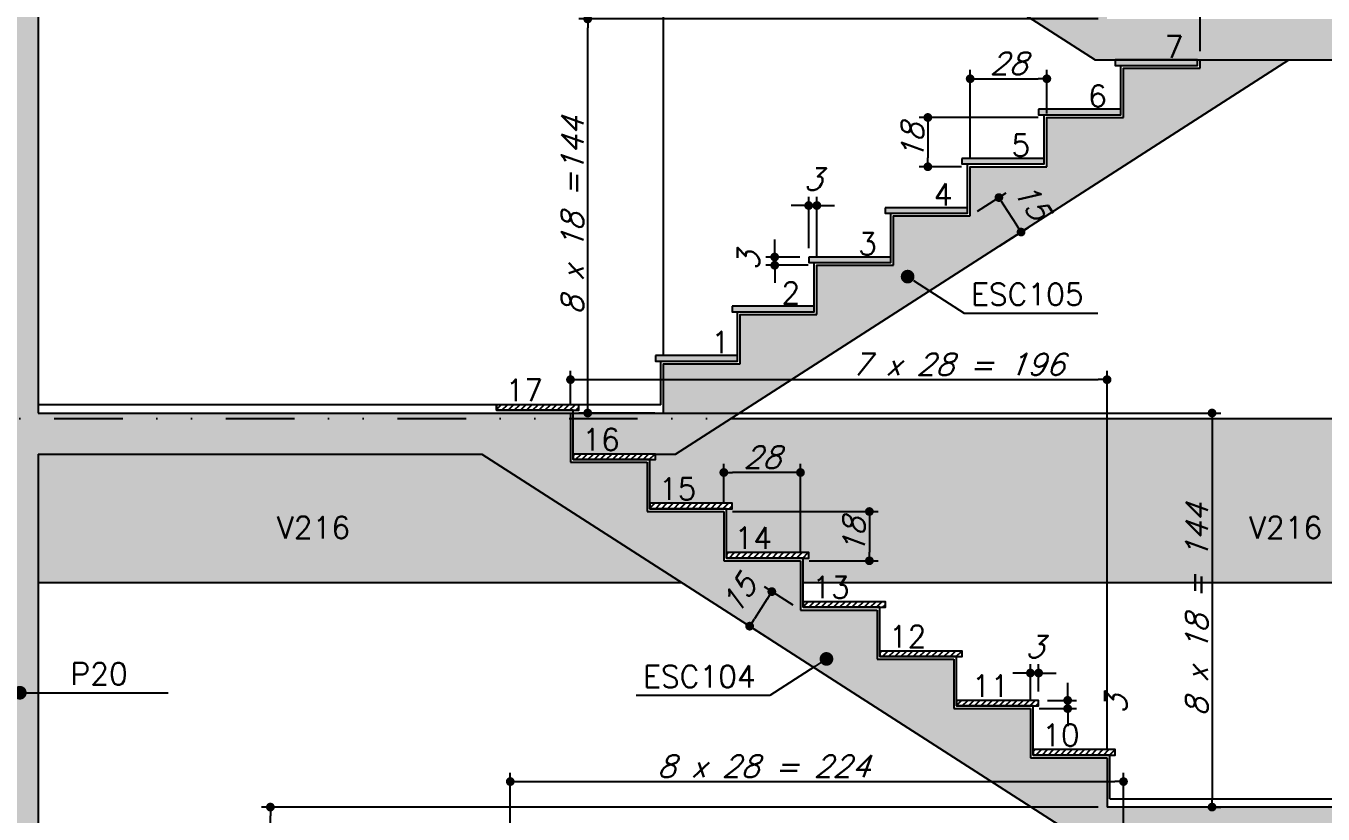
# Model space of a CAD drawing. Header units: millimetres. Extents: x -832 to 3668, y -1574 to 5296.
# Drawn here: x -414.5 to 59.3, y -15.5 to 272.5 of the extents above; entities that cross this region are included whole.
import ezdxf
from ezdxf import colors
from ezdxf.entities.mleader import LeaderData, LeaderLine
from ezdxf.math import Vec2, Vec3

# ---------------------------------------------------------------- set-up
doc = ezdxf.new("R2010")
doc.units = ezdxf.units.MM
doc.header["$LTSCALE"] = 50
doc.linetypes.add('DIVIDE2', pattern=[0.625, 0.25, -0.125, 0, -0.125, 0, -0.125])
for name, color, linetype in [('F-AUX-RED', 1, 'Continuous'), ('F-BOCEL CORTE', 2, 'Continuous'), ('F-BOCEL VISTA', 253, 'Continuous'), ('F-CORTE', 4, 'Continuous'), ('F-COTAS', 106, 'Continuous'), ('F-EIXOS-DET', 1, 'Continuous'), ('F-ESC CORTE', 4, 'Continuous'), ('F-ESC NOME', 2, 'Continuous'), ('F-ESC NUM', 2, 'Continuous'), ('F-ESC SOLIDO CORTE', 71, 'Continuous'), ('F-ESC VISTA', 2, 'Continuous'), ('F-REV_VISTA', 254, 'Continuous'), ('F-REVESTIMENTO', 1, 'Continuous'), ('F-SOLIDO', 71, 'Continuous'), ('F-TEXTO-YELLOW', 2, 'Continuous'), ('F-VISTA', 2, 'Continuous'), ('F-VISTA SÓLIDO', 254, 'Continuous'), ('F-VISTA SÓLIDO ESCADA', 253, 'Continuous')]:
    doc.layers.add(name, color=color, linetype=linetype)
doc.styles.add('5385-ARQ-PB-BAS-PLA-TER-TORRE-A-106-TXT$0$R60-75', font='romans.shx', dxfattribs={"height": 0.1125})
doc.styles.add('CP-TEXT-INCL', font='romans.shx', dxfattribs={"oblique": 20})
doc.styles.add('MCP', font='romans.shx')
doc.styles.add('ROMANS', font='romans.shx')
doc.styles.get("Standard").update_dxf_attribs({"font": 'arial.ttf'})
doc.dimstyles.new('CP-COTAS-50', dxfattribs={"dimscale": 0.64, "dimtxt": 12.5, "dimasz": 5, "dimexe": 5, "dimexo": 5, "dimgap": 2.5, "dimtad": 1, "dimdec": 1, "dimdsep": 46, "dimtxsty": 'CP-TEXT-INCL', "dimblk1": 'DOT', "dimblk2": 'DOT', "dimsah": 1, "dimcen": 9, "dimclrd": 256, "dimclre": 256, "dimclrt": 256, "dimadec": 0, "dimazin": 0, "dimtfac": 1, "dimtdec": 1, "dimtmove": 2, "dimatfit": 3, "dimldrblk": 'DOT', "dimfxl": 5, "dimtolj": 1, "dimarcsym": 0})
pattern_1 = [(0, (0, 0), (0, 6.985), [5.08, -1.905]), (90, (0, 0), (-6.985, 4e-16), [5.08, -1.905])]

# ---------------------------------------------------------------- blocks, each defined once
blk = doc.blocks.new('_DOT')
at = {"color": 0, "linetype": 'ByBlock'}
blk.add_line((-0.5, 0), (-1, 0), dxfattribs=at)
at = {"color": 0, "linetype": 'ByBlock', "const_width": 0.5}
blk.add_lwpolyline([(-0.25, 0, 1), (0.25, 0, 1)], format="xyb", close=True, dxfattribs=at)
blk = doc.blocks.new('BOCEL_EST')
at = {"layer": 'F-BOCEL CORTE'}
h = blk.add_hatch(dxfattribs=at)
h.set_pattern_fill('ANSI31', color=2, scale=0.5)
h.paths.add_polyline_path([(13.59, -262.25), (13.59, -260.25), (-16.41, -260.25), (-16.41, -262.25)])
at = {"layer": 'F-BOCEL CORTE', "color": 2}
blk.add_lwpolyline([(-16.41, -260.25), (-16.41, -262.25), (13.59, -262.25), (13.59, -260.25), (-16.41, -260.25)], dxfattribs=at)
blk = doc.blocks.new('*D427')
at = {"layer": 'DEFPOINTS', "color": 0, "transparency": 16777216}
for p in [(-44.57, 36.05), (-44.57, 26.06), (-47.57, 23.06)]:
    blk.add_point(p, dxfattribs=at)
at = {"layer": 'F-COTAS', "lineweight": -2, "transparency": 16777216}
for p, q in [((-47.57, 26.26), (-47.57, 39.25)), ((-44.57, 29.26), (-44.57, 39.25)), ((-50.77, 36.05), (-53.97, 36.05)), ((-47.57, 36.05), (-44.57, 36.05)), ((-41.37, 36.05), (-38.17, 36.05))]:
    blk.add_line(p, q, dxfattribs=at)
at = {"layer": 'F-COTAS', "lineweight": -2, "transparency": 16777216, "xscale": 3.2, "yscale": 3.2, "zscale": 3.2}
blk.add_blockref('_DOT', (-47.57, 36.05), dxfattribs=at)
at = {"layer": 'F-COTAS', "lineweight": -2, "transparency": 16777216, "xscale": 3.2, "yscale": 3.2, "zscale": 3.2, "rotation": 180}
blk.add_blockref('_DOT', (-44.57, 36.05), dxfattribs=at)
at = {"layer": 'F-COTAS', "transparency": 16777216, "insert": (-46.07, 45.65), "char_height": 8, "attachment_point": 5, "style": 'CP-TEXT-INCL'}
blk.add_mtext('\\A1;3', dxfattribs=at)
blk = doc.blocks.new('*D428')
at = {"layer": 'DEFPOINTS', "color": 0, "transparency": 16777216}
for p in [(-44.57, 26.06), (-33.96, 26.06), (-47.57, 23.06)]:
    blk.add_point(p, dxfattribs=at)
at = {"layer": 'F-COTAS', "lineweight": -2, "transparency": 16777216}
for p, q in [((-33.96, 29.26), (-33.96, 32.46)), ((-41.37, 26.06), (-30.76, 26.06)), ((-33.96, 23.06), (-33.96, 26.06)), ((-44.37, 23.06), (-30.76, 23.06)), ((-33.96, 19.86), (-33.96, 16.66))]:
    blk.add_line(p, q, dxfattribs=at)
at = {"layer": 'F-COTAS', "lineweight": -2, "transparency": 16777216, "xscale": 3.2, "yscale": 3.2, "zscale": 3.2}
for p, rotation in [((-33.96, 26.06), 270), ((-33.96, 23.06), 90)]:
    blk.add_blockref('_DOT', p, dxfattribs=dict(at, rotation=rotation))
at = {"layer": 'F-COTAS', "transparency": 16777216, "insert": (-16.36, 24.56), "char_height": 8, "attachment_point": 5, "rotation": 90, "style": 'CP-TEXT-INCL'}
blk.add_mtext('\\A1;3', dxfattribs=at)
blk = doc.blocks.new('*D422')
at = {"layer": 'DEFPOINTS', "color": 0, "transparency": 16777216}
for p in [(-159.57, 109.32), (-159.57, 95.06), (-131.57, 77.06)]:
    blk.add_point(p, dxfattribs=at)
at = {"layer": 'F-COTAS', "lineweight": -2, "transparency": 16777216}
for p, q in [((-159.57, 98.26), (-159.57, 112.52)), ((-134.77, 109.32), (-156.37, 109.32)), ((-131.57, 80.26), (-131.57, 112.52))]:
    blk.add_line(p, q, dxfattribs=at)
at = {"layer": 'F-COTAS', "lineweight": -2, "transparency": 16777216, "xscale": 3.2, "yscale": 3.2, "zscale": 3.2, "rotation": 180}
blk.add_blockref('_DOT', (-159.57, 109.32), dxfattribs=at)
at = {"layer": 'F-COTAS', "lineweight": -2, "transparency": 16777216, "xscale": 3.2, "yscale": 3.2, "zscale": 3.2}
blk.add_blockref('_DOT', (-131.57, 109.32), dxfattribs=at)
at = {"layer": 'F-COTAS', "transparency": 16777216, "insert": (-145.57, 114.92), "char_height": 8, "attachment_point": 5, "style": 'CP-TEXT-INCL'}
blk.add_mtext('\\A1;28', dxfattribs=at)
blk = doc.blocks.new('*D421')
at = {"layer": 'DEFPOINTS', "color": 0, "transparency": 16777216}
for p in [(-159.57, 95.06), (-131.57, 77.06), (-106.4, 77.06)]:
    blk.add_point(p, dxfattribs=at)
at = {"layer": 'F-COTAS', "lineweight": -2, "transparency": 16777216}
for p, q in [((-156.37, 95.06), (-103.2, 95.06)), ((-106.4, 91.86), (-106.4, 80.26)), ((-128.37, 77.06), (-103.2, 77.06))]:
    blk.add_line(p, q, dxfattribs=at)
at = {"layer": 'F-COTAS', "lineweight": -2, "transparency": 16777216, "xscale": 3.2, "yscale": 3.2, "zscale": 3.2}
for p, rotation in [((-106.4, 95.06), 90), ((-106.4, 77.06), 270)]:
    blk.add_blockref('_DOT', p, dxfattribs=dict(at, rotation=rotation))
at = {"layer": 'F-COTAS', "transparency": 16777216, "insert": (-112, 86.06), "char_height": 8, "attachment_point": 5, "rotation": 90, "style": 'CP-TEXT-INCL'}
blk.add_mtext('\\A1;18', dxfattribs=at)
blk = doc.blocks.new('*D425')
at = {"layer": 'DEFPOINTS', "color": 0, "transparency": 16777216}
for p in [(-215.57, 131.06), (13.86, -12.94), (18.78, -12.94)]:
    blk.add_point(p, dxfattribs=at)
at = {"layer": 'F-COTAS', "lineweight": -2, "transparency": 16777216}
for p, q in [((-212.37, 131.06), (21.98, 131.06)), ((18.78, 127.86), (18.78, -9.74)), ((17.06, -12.94), (21.98, -12.94))]:
    blk.add_line(p, q, dxfattribs=at)
at = {"layer": 'F-COTAS', "lineweight": -2, "transparency": 16777216, "xscale": 3.2, "yscale": 3.2, "zscale": 3.2}
for p, rotation in [((18.78, 131.06), 90), ((18.78, -12.94), 270)]:
    blk.add_blockref('_DOT', p, dxfattribs=dict(at, rotation=rotation))
at = {"layer": 'F-COTAS', "transparency": 16777216, "insert": (13.18, 59.06), "char_height": 8, "attachment_point": 5, "rotation": 90, "style": 'CP-TEXT-INCL'}
blk.add_mtext('\\A1;8 x 18 = 144', dxfattribs=at)
blk = doc.blocks.new('*D424')
at = {"layer": 'DEFPOINTS', "color": 0, "transparency": 16777216}
for p in [(-131.57, 59.06), (-150.13, 53.17), (-139.67, 46.45)]:
    blk.add_point(p, dxfattribs=at)
at = {"layer": 'F-COTAS', "lineweight": -2, "transparency": 16777216}
for p, q in [((-134.26, 60.79), (-144.72, 67.52)), ((-143.76, 63.1), (-148.4, 55.87)), ((-142.37, 48.18), (-152.83, 54.91))]:
    blk.add_line(p, q, dxfattribs=at)
at = {"layer": 'F-COTAS', "lineweight": -2, "transparency": 16777216, "xscale": 3.2, "yscale": 3.2, "zscale": 3.2}
for p, rotation in [((-142.03, 65.79), 57.26229061808799), ((-150.13, 53.17), 237.262290618088)]:
    blk.add_blockref('_DOT', p, dxfattribs=dict(at, rotation=rotation))
at = {"layer": 'F-COTAS', "transparency": 16777216, "insert": (-154.16, 64.67), "char_height": 8, "attachment_point": 5, "rotation": 57.2623, "style": 'CP-TEXT-INCL'}
blk.add_mtext('\\A1;15', dxfattribs=at)
blk = doc.blocks.new('*D431')
at = {"layer": 'DEFPOINTS', "color": 0, "transparency": 16777216}
for p in [(-325.2, -12.94), (-19.57, -12.94), (-331.39, -174.94)]:
    blk.add_point(p, dxfattribs=at)
at = {"layer": 'F-COTAS', "lineweight": -2, "transparency": 16777216}
for p, q in [((-22.77, -12.94), (-328.4, -12.94)), ((-325.2, -171.74), (-325.2, -16.14)), ((-328.19, -174.94), (-322, -174.94))]:
    blk.add_line(p, q, dxfattribs=at)
at = {"layer": 'F-COTAS', "lineweight": -2, "transparency": 16777216, "xscale": 3.2, "yscale": 3.2, "zscale": 3.2}
for p, rotation in [((-325.2, -12.94), 90), ((-325.2, -174.94), 270)]:
    blk.add_blockref('_DOT', p, dxfattribs=dict(at, rotation=rotation))
at = {"layer": 'F-COTAS', "transparency": 16777216, "insert": (-330.8, -93.94), "char_height": 8, "attachment_point": 5, "rotation": 90, "style": 'CP-TEXT-INCL'}
blk.add_mtext('\\A1;9 x 18 = 162', dxfattribs=at)
blk = doc.blocks.new('*D432')
at = {"layer": 'DEFPOINTS', "color": 0, "transparency": 16777216}
for p in [(-13.57, -3.62), (-13.57, -27.94), (-237.57, -156.94)]:
    blk.add_point(p, dxfattribs=at)
at = {"layer": 'F-COTAS', "lineweight": -2, "transparency": 16777216}
for p, q in [((-237.57, -153.74), (-237.57, -0.42)), ((-234.37, -3.62), (-16.77, -3.62)), ((-13.57, -24.74), (-13.57, -0.42))]:
    blk.add_line(p, q, dxfattribs=at)
at = {"layer": 'F-COTAS', "lineweight": -2, "transparency": 16777216, "xscale": 3.2, "yscale": 3.2, "zscale": 3.2, "rotation": 180}
blk.add_blockref('_DOT', (-237.57, -3.62), dxfattribs=at)
at = {"layer": 'F-COTAS', "lineweight": -2, "transparency": 16777216, "xscale": 3.2, "yscale": 3.2, "zscale": 3.2}
blk.add_blockref('_DOT', (-13.57, -3.62), dxfattribs=at)
at = {"layer": 'F-COTAS', "transparency": 16777216, "insert": (-145.08, 1.98), "char_height": 8, "attachment_point": 5, "style": 'CP-TEXT-INCL'}
blk.add_mtext('\\A1;8 x 28 = 224', dxfattribs=at)
blk = doc.blocks.new('BOCEL_VISTA_EST')
at = {"layer": 'F-BOCEL VISTA'}
h = blk.add_hatch(color=254, dxfattribs=at)
h.dxf.hatch_style = 1
h.paths.add_polyline_path([(-209.57, -462.94), (-209.57, -460.94), (-239.57, -460.94), (-239.57, -462.94)])
blk.add_lwpolyline([(-239.57, -460.94), (-239.57, -462.94), (-209.57, -462.94), (-209.57, -460.94), (-239.57, -460.94)], dxfattribs=at)
blk = doc.blocks.new('*D436')
at = {"layer": 'DEFPOINTS', "color": 0, "transparency": 16777216}
for p in [(-41.57, 253.21), (-41.57, 237.34), (-69.57, 221.06)]:
    blk.add_point(p, dxfattribs=at)
at = {"layer": 'F-COTAS', "lineweight": -2, "transparency": 16777216}
for p, q in [((-69.57, 224.26), (-69.57, 256.41)), ((-41.57, 240.54), (-41.57, 256.41)), ((-66.37, 253.21), (-44.77, 253.21))]:
    blk.add_line(p, q, dxfattribs=at)
at = {"layer": 'F-COTAS', "lineweight": -2, "transparency": 16777216, "xscale": 3.2, "yscale": 3.2, "zscale": 3.2, "rotation": 180}
blk.add_blockref('_DOT', (-69.57, 253.21), dxfattribs=at)
at = {"layer": 'F-COTAS', "lineweight": -2, "transparency": 16777216, "xscale": 3.2, "yscale": 3.2, "zscale": 3.2}
blk.add_blockref('_DOT', (-41.57, 253.21), dxfattribs=at)
at = {"layer": 'F-COTAS', "transparency": 16777216, "insert": (-55.57, 258.81), "char_height": 8, "attachment_point": 5, "style": 'CP-TEXT-INCL'}
blk.add_mtext('\\A1;28', dxfattribs=at)
blk = doc.blocks.new('*D437')
at = {"layer": 'DEFPOINTS', "color": 0, "transparency": 16777216}
for p in [(-41.57, 239.06), (-85.04, 221.06), (-69.57, 221.06)]:
    blk.add_point(p, dxfattribs=at)
at = {"layer": 'F-COTAS', "lineweight": -2, "transparency": 16777216}
for p, q in [((-44.77, 239.06), (-88.24, 239.06)), ((-85.04, 235.86), (-85.04, 224.26)), ((-72.77, 221.06), (-88.24, 221.06))]:
    blk.add_line(p, q, dxfattribs=at)
at = {"layer": 'F-COTAS', "lineweight": -2, "transparency": 16777216, "xscale": 3.2, "yscale": 3.2, "zscale": 3.2}
for p, rotation in [((-85.04, 239.06), 90), ((-85.04, 221.06), 270)]:
    blk.add_blockref('_DOT', p, dxfattribs=dict(at, rotation=rotation))
at = {"layer": 'F-COTAS', "transparency": 16777216, "insert": (-90.64, 230.06), "char_height": 8, "attachment_point": 5, "rotation": 90, "style": 'CP-TEXT-INCL'}
blk.add_mtext('\\A1;18', dxfattribs=at)
blk = doc.blocks.new('*D438')
at = {"layer": 'DEFPOINTS', "color": 0, "transparency": 16777216}
for p in [(-128.57, 206.88), (-128.57, 188.06), (-125.57, 185.06)]:
    blk.add_point(p, dxfattribs=at)
at = {"layer": 'F-COTAS', "lineweight": -2, "transparency": 16777216}
for p, q in [((-128.57, 191.26), (-128.57, 210.08)), ((-125.57, 188.26), (-125.57, 210.08)), ((-131.77, 206.88), (-134.97, 206.88)), ((-125.57, 206.88), (-128.57, 206.88)), ((-122.37, 206.88), (-119.17, 206.88))]:
    blk.add_line(p, q, dxfattribs=at)
at = {"layer": 'F-COTAS', "lineweight": -2, "transparency": 16777216, "xscale": 3.2, "yscale": 3.2, "zscale": 3.2}
blk.add_blockref('_DOT', (-128.57, 206.88), dxfattribs=at)
at = {"layer": 'F-COTAS', "lineweight": -2, "transparency": 16777216, "xscale": 3.2, "yscale": 3.2, "zscale": 3.2, "rotation": 180}
blk.add_blockref('_DOT', (-125.57, 206.88), dxfattribs=at)
at = {"layer": 'F-COTAS', "transparency": 16777216, "insert": (-127.07, 216.48), "char_height": 8, "attachment_point": 5, "style": 'CP-TEXT-INCL'}
blk.add_mtext('\\A1;3', dxfattribs=at)
blk = doc.blocks.new('*D439')
at = {"layer": 'DEFPOINTS', "color": 0, "transparency": 16777216}
for p in [(-140.98, 188.06), (-128.57, 188.06), (-125.57, 185.06)]:
    blk.add_point(p, dxfattribs=at)
at = {"layer": 'F-COTAS', "lineweight": -2, "transparency": 16777216}
for p, q in [((-140.98, 191.26), (-140.98, 194.46)), ((-131.77, 188.06), (-144.18, 188.06)), ((-128.77, 185.06), (-144.18, 185.06)), ((-140.98, 185.06), (-140.98, 188.06)), ((-140.98, 181.86), (-140.98, 178.66))]:
    blk.add_line(p, q, dxfattribs=at)
at = {"layer": 'F-COTAS', "lineweight": -2, "transparency": 16777216, "xscale": 3.2, "yscale": 3.2, "zscale": 3.2}
for p, rotation in [((-140.98, 188.06), 270), ((-140.98, 185.06), 90)]:
    blk.add_blockref('_DOT', p, dxfattribs=dict(at, rotation=rotation))
at = {"layer": 'F-COTAS', "transparency": 16777216, "insert": (-150.58, 186.56), "char_height": 8, "attachment_point": 5, "rotation": 90, "style": 'CP-TEXT-INCL'}
blk.add_mtext('\\A1;3', dxfattribs=at)
blk = doc.blocks.new('*D550')
at = {"layer": 'DEFPOINTS', "color": 0, "transparency": 16777216}
for p in [(-19.57, 143.25), (-215.57, 131.06), (-19.57, 5.06)]:
    blk.add_point(p, dxfattribs=at)
at = {"layer": 'F-COTAS', "lineweight": -2, "transparency": 16777216}
for p, q in [((-215.57, 134.26), (-215.57, 146.45)), ((-212.37, 143.25), (-22.77, 143.25)), ((-19.57, 8.26), (-19.57, 146.45))]:
    blk.add_line(p, q, dxfattribs=at)
at = {"layer": 'F-COTAS', "lineweight": -2, "transparency": 16777216, "xscale": 3.2, "yscale": 3.2, "zscale": 3.2, "rotation": 180}
blk.add_blockref('_DOT', (-215.57, 143.25), dxfattribs=at)
at = {"layer": 'F-COTAS', "lineweight": -2, "transparency": 16777216, "xscale": 3.2, "yscale": 3.2, "zscale": 3.2}
blk.add_blockref('_DOT', (-19.57, 143.25), dxfattribs=at)
at = {"layer": 'F-COTAS', "transparency": 16777216, "insert": (-74, 148.85), "char_height": 8, "attachment_point": 5, "style": 'CP-TEXT-INCL'}
blk.add_mtext('\\A1;7 x 28 = 196', dxfattribs=at)
blk = doc.blocks.new('*D552')
at = {"layer": 'DEFPOINTS', "color": 0, "transparency": 16777216}
for p in [(14.43, 280.7), (14.43, 260.06), (-181.57, 149.06)]:
    blk.add_point(p, dxfattribs=at)
at = {"layer": 'F-COTAS', "lineweight": -2, "transparency": 16777216}
for p, q in [((-181.57, 152.26), (-181.57, 283.9)), ((-178.37, 280.7), (11.23, 280.7)), ((14.43, 263.26), (14.43, 283.9))]:
    blk.add_line(p, q, dxfattribs=at)
at = {"layer": 'F-COTAS', "lineweight": -2, "transparency": 16777216, "xscale": 3.2, "yscale": 3.2, "zscale": 3.2, "rotation": 180}
blk.add_blockref('_DOT', (-181.57, 280.7), dxfattribs=at)
at = {"layer": 'F-COTAS', "lineweight": -2, "transparency": 16777216, "xscale": 3.2, "yscale": 3.2, "zscale": 3.2}
blk.add_blockref('_DOT', (14.43, 280.7), dxfattribs=at)
at = {"layer": 'F-COTAS', "transparency": 16777216, "insert": (-118.15, 286.3), "char_height": 8, "attachment_point": 5, "style": 'CP-TEXT-INCL'}
blk.add_mtext('\\A1;7 x 28 =196', dxfattribs=at)
blk = doc.blocks.new('*D587')
at = {"layer": 'DEFPOINTS', "color": 0, "transparency": 16777216}
for p in [(-209.28, 275.06), (-19.57, 275.06), (-181.57, 131.06)]:
    blk.add_point(p, dxfattribs=at)
at = {"layer": 'F-COTAS', "lineweight": -2, "transparency": 16777216}
for p, q in [((-22.77, 275.06), (-212.48, 275.06)), ((-209.28, 134.26), (-209.28, 271.86)), ((-184.77, 131.06), (-212.48, 131.06))]:
    blk.add_line(p, q, dxfattribs=at)
at = {"layer": 'F-COTAS', "lineweight": -2, "transparency": 16777216, "xscale": 3.2, "yscale": 3.2, "zscale": 3.2}
for p, rotation in [((-209.28, 275.06), 90), ((-209.28, 131.06), 270)]:
    blk.add_blockref('_DOT', p, dxfattribs=dict(at, rotation=rotation))
at = {"layer": 'F-COTAS', "transparency": 16777216, "insert": (-214.88, 203.06), "char_height": 8, "attachment_point": 5, "rotation": 90, "style": 'CP-TEXT-INCL'}
blk.add_mtext('\\A1;8 x 18 =144', dxfattribs=at)
blk = doc.blocks.new('*D632')
at = {"layer": 'DEFPOINTS', "color": 0, "transparency": 16777216}
for p in [(-69.57, 203.06), (-50.98, 197.18), (-61.45, 190.44)]:
    blk.add_point(p, dxfattribs=at)
at = {"layer": 'F-COTAS', "lineweight": -2, "transparency": 16777216}
for p, q in [((-66.87, 204.79), (-56.4, 211.53)), ((-57.36, 207.1), (-52.71, 199.87)), ((-58.76, 192.17), (-48.29, 198.91))]:
    blk.add_line(p, q, dxfattribs=at)
at = {"layer": 'F-COTAS', "lineweight": -2, "transparency": 16777216, "xscale": 3.2, "yscale": 3.2, "zscale": 3.2}
for p, rotation in [((-59.09, 209.79), 122.7352262721075), ((-50.98, 197.18), 302.7352262721075)]:
    blk.add_blockref('_DOT', p, dxfattribs=dict(at, rotation=rotation))
at = {"layer": 'F-COTAS', "transparency": 16777216, "insert": (-46.96, 208.68), "char_height": 8, "attachment_point": 5, "rotation": 302.7352, "style": 'CP-TEXT-INCL'}
blk.add_mtext('\\A1;15', dxfattribs=at)

msp = doc.modelspace()

# ---------------------------------------------------------------- hatches: boundary and pattern name
h = msp.add_hatch()
h.set_pattern_fill('ANGLE', color=256)
h.set_pattern_definition(pattern_1)
h.paths.add_polyline_path([(-74.81, 259.56), (-57.85, 259.56), (-57.85, 271.56), (-74.81, 271.56)], flags=9)
h = msp.add_hatch()
h.set_pattern_fill('ANGLE', color=256)
h.set_pattern_definition(pattern_1)
h.paths.add_polyline_path([(-91.57, 241.56), (-74.62, 241.56), (-74.62, 253.56), (-91.57, 253.56)], flags=9)
h = msp.add_hatch()
h.set_pattern_fill('ANGLE', color=256)
h.set_pattern_definition(pattern_1)
h.paths.add_polyline_path([(-119.57, 223.56), (-102.62, 223.56), (-102.62, 235.56), (-119.57, 235.56)], flags=9)
h = msp.add_hatch()
h.set_pattern_fill('ANGLE', color=256)
h.set_pattern_definition(pattern_1)
h.paths.add_polyline_path([(-147.95, 205.56), (-130.62, 205.56), (-130.62, 217.56), (-147.95, 217.56)], flags=9)
h = msp.add_hatch()
h.set_pattern_fill('ANGLE', color=256)
h.set_pattern_definition(pattern_1)
h.paths.add_polyline_path([(-175.57, 187.56), (-158.62, 187.56), (-158.62, 199.56), (-175.57, 199.56)], flags=9)
h = msp.add_hatch()
h.set_pattern_fill('ANGLE', color=256)
h.set_pattern_definition(pattern_1)
h.paths.add_polyline_path([(-97.84, 184.55), (-52.84, 184.55), (-52.84, 199.55), (-97.84, 199.55)], flags=9)
h = msp.add_hatch()
h.set_pattern_fill('ANGLE', color=256)
h.set_pattern_definition(pattern_1)
h.paths.add_polyline_path([(-203.57, 169.56), (-186.62, 169.56), (-186.62, 181.56), (-203.57, 181.56)], flags=9)
h = msp.add_hatch()
h.set_pattern_fill('ANGLE', color=256)
h.set_pattern_definition(pattern_1)
h.paths.add_polyline_path([(-229.28, 151.56), (-214.62, 151.56), (-214.62, 163.56), (-229.28, 163.56)], flags=9)
h = msp.add_hatch()
h.set_pattern_fill('ANGLE', color=256)
h.set_pattern_definition(pattern_1)
h.paths.add_polyline_path([(-264.64, 133.94), (-248.84, 133.94), (-248.84, 145.94), (-264.64, 145.94)], flags=9)
h = msp.add_hatch()
h.set_pattern_fill('ANGLE', color=256)
h.set_pattern_definition(pattern_1)
h.paths.add_polyline_path([(-208.64, 115.94), (-192.84, 115.94), (-192.84, 127.94), (-208.64, 127.94)], flags=9)
h = msp.add_hatch()
h.set_pattern_fill('ANGLE', color=256)
h.set_pattern_definition(pattern_1)
h.paths.add_polyline_path([(-171.18, 97.94), (-155.37, 97.94), (-155.37, 109.94), (-171.18, 109.94)], flags=9)
h = msp.add_hatch()
h.set_pattern_fill('ANGLE', color=256)
h.set_pattern_definition(pattern_1)
h.paths.add_polyline_path([(-324.43, 83.22), (-292.24, 83.22), (-292.24, 95.22), (-324.43, 95.22)], flags=9)
h = msp.add_hatch()
h.set_pattern_fill('ANGLE', color=256)
h.set_pattern_definition(pattern_1)
h.paths.add_polyline_path([(30.68, 83.22), (62.87, 83.22), (62.87, 95.22), (30.68, 95.22)], flags=9)
h = msp.add_hatch()
h.set_pattern_fill('ANGLE', color=256)
h.set_pattern_definition(pattern_1)
h.paths.add_polyline_path([(-143.56, 79.94), (-127.37, 79.94), (-127.37, 91.94), (-143.56, 91.94)], flags=9)
h = msp.add_hatch()
h.set_pattern_fill('ANGLE', color=256)
h.set_pattern_definition(pattern_1)
h.paths.add_polyline_path([(-115.18, 61.94), (-99.37, 61.94), (-99.37, 73.94), (-115.18, 73.94)], flags=9)
h = msp.add_hatch()
h.set_pattern_fill('ANGLE', color=256)
h.set_pattern_definition(pattern_1)
h.paths.add_polyline_path([(-87.18, 43.94), (-71.37, 43.94), (-71.37, 55.94), (-87.18, 55.94)], flags=9)
h = msp.add_hatch()
h.set_pattern_fill('ANGLE', color=256)
h.set_pattern_definition(pattern_1)
h.paths.add_polyline_path([(-398.68, 29.74), (-374.11, 29.74), (-374.11, 41.74), (-398.68, 41.74)], flags=9)
h = msp.add_hatch()
h.set_pattern_fill('ANGLE', color=256)
h.set_pattern_definition(pattern_1)
h.paths.add_polyline_path([(-193.51, 27.52), (-148.99, 27.52), (-148.99, 42.52), (-193.51, 42.52)], flags=9)
h = msp.add_hatch()
h.set_pattern_fill('ANGLE', color=256)
h.set_pattern_definition(pattern_1)
h.paths.add_polyline_path([(-56.89, 25.94), (-43.37, 25.94), (-43.37, 37.94), (-56.89, 37.94)], flags=9)
h = msp.add_hatch()
h.set_pattern_fill('ANGLE', color=256)
h.set_pattern_definition(pattern_1)
h.paths.add_polyline_path([(-31.18, 7.94), (-15.37, 7.94), (-15.37, 19.94), (-31.18, 19.94)], flags=9)
h = msp.add_hatch()
h.set_pattern_fill('ANGLE', color=256)
h.set_pattern_definition(pattern_1)
h.paths.add_polyline_path([(-6.13, -10.06), (10.44, -10.06), (10.44, 1.94), (-6.13, 1.94)], flags=9)
at = {"layer": 'F-ESC SOLIDO CORTE'}
h = msp.add_hatch(color=256, dxfattribs=at)
h.dxf.hatch_style = 1
h.paths.add_polyline_path([(-103.57, 347.06), (-131.57, 347.06), (-131.57, 365.06), (-159.57, 365.06), (-159.57, 383.06), (-187.57, 383.06), (-187.57, 401.06), (-215.57, 401.06), (-215.57, 419.06), (-410.07, 419.06), (-410.07, 404.06), (-247.95, 404.06), (-23.97, 260.06), (166.93, 260.06), (166.93, 275.06), (-19.57, 275.06), (-19.57, 293.06), (-47.57, 293.06), (-47.57, 311.06), (-75.57, 311.06), (-75.57, 329.06), (-103.57, 329.06)])
h = msp.add_hatch(color=256, dxfattribs=at)
h.dxf.hatch_style = 1
h.paths.add_polyline_path([(-131.57, 77.06), (-159.57, 77.06), (-159.57, 95.06), (-187.57, 95.06), (-187.57, 113.06), (-215.57, 113.06), (-215.57, 131.06), (-410.07, 131.06), (-410.07, 116.06), (-247.95, 116.06), (-23.97, -27.94), (166.93, -27.94), (166.93, -12.94), (-19.57, -12.94), (-19.57, 5.06), (-47.57, 5.06), (-47.57, 23.06), (-75.57, 23.06), (-75.57, 41.06), (-103.57, 41.06), (-103.57, 59.06), (-131.57, 59.06)])
at = {"layer": 'F-SOLIDO'}
h = msp.add_hatch(color=256, dxfattribs=at)
h.dxf.hatch_style = 1
h.paths.add_polyline_path([(-410.07, 4294.74), (-429.07, 4294.73), (-429.07, -692.94), (-478.03, -692.94), (-478.03, -947.94), (-410.07, -947.94)])
h.paths.add_polyline_path([(-307.57, -692.94), (-410.07, -692.94), (-410.07, -947.94), (-307.57, -947.94)])
at = {"layer": 'F-VISTA SÓLIDO'}
h = msp.add_hatch(color=256, dxfattribs=at)
h.dxf.hatch_style = 1
h.paths.add_polyline_path([(-429.07, 129.06), (-478.03, 129.06), (-478.03, 69.06), (-429.07, 69.06)])
h.paths.add_polyline_path([(-247.95, 116.06), (-410.07, 116.06), (-410.07, 69.06), (-174.85, 69.06)])
h.paths.add_polyline_path([(166.93, 129.06), (-156.94, 129.06), (-177.16, 116.06), (-184.57, 116.06), (-184.57, 114.06), (-186.57, 114.06), (-186.57, 98.06), (-156.57, 98.06), (-156.57, 96.06), (-158.57, 96.06), (-158.57, 80.06), (-128.57, 80.06), (-128.57, 78.06), (-130.57, 78.06), (-130.57, 69.06), (166.93, 69.06)])
at = {"layer": 'F-VISTA SÓLIDO ESCADA'}
h = msp.add_hatch(color=256, dxfattribs=at)
h.dxf.hatch_style = 1
h.paths.add_polyline_path([(-41.57, 221.06), (-69.57, 221.06), (-69.57, 203.06), (-97.57, 203.06), (-97.57, 185.06), (-125.57, 185.06), (-125.57, 167.06), (-153.57, 167.06), (-153.57, 149.06), (-181.57, 149.06), (-181.57, 131.06), (-214.57, 131.06), (-214.57, 116.06), (-184.57, 116.06), (-177.16, 116.06), (46.84, 260.06), (14.43, 260.06), (14.43, 257.06), (-13.57, 257.06), (-13.57, 239.06), (-41.57, 239.06)])

# ---------------------------------------------------------------- linework, layer by layer
at = {"layer": 'F-CORTE'}
for p, q in [((-410.07, 404.06), (-410.07, 131.06)), ((-410.07, 116.06), (-410.07, -174.94))]:
    msp.add_line(p, q, dxfattribs=at)
at = {"layer": 'F-EIXOS-DET', "color": 252, "linetype": 'DIVIDE2', "ltscale": 2}
msp.add_lwpolyline([(-466.84, 129.06), (248.16, 129.06)], dxfattribs=at)
at = {"layer": 'F-ESC CORTE'}
for p, q in [((-215.57, 131.06), (-215.57, 113.06)), ((-187.57, 113.06), (-187.57, 95.06)), ((-159.57, 95.06), (-159.57, 77.06)), ((-131.57, 77.06), (-131.57, 59.06)), ((-103.57, 59.06), (-103.57, 41.06)), ((-75.57, 41.06), (-75.57, 23.06)), ((-47.57, 23.06), (-47.57, 5.06)), ((-19.57, 5.06), (-19.57, -12.94))]:
    msp.add_line(p, q, dxfattribs=at)
for points in [[(-410.07, 404.06), (-247.95, 404.06), (-23.97, 260.06), (166.93, 260.06)], [(-410.07, 131.06), (-215.57, 131.06)], [(-410.07, 116.06), (-247.95, 116.06), (-23.97, -27.94), (166.93, -27.94)], [(-215.57, 113.06), (-187.57, 113.06)], [(-187.57, 95.06), (-159.57, 95.06)], [(-159.57, 77.06), (-131.57, 77.06)], [(-131.57, 59.06), (-103.57, 59.06)], [(-103.57, 41.06), (-75.57, 41.06)], [(-75.57, 23.06), (-47.57, 23.06)], [(-47.57, 5.06), (-19.57, 5.06)], [(166.93, -12.94), (-19.57, -12.94)]]:
    msp.add_lwpolyline(points, dxfattribs=at)
at = {"layer": 'F-ESC VISTA'}
for points in [[(-184.57, 116.06), (-177.16, 116.06), (46.84, 260.06)], [(-13.57, 239.06), (-13.57, 257.06), (14.43, 257.06)], [(14.43, 257.06), (14.43, 260.06)], [(-41.57, 221.06), (-41.57, 239.06), (-13.57, 239.06)], [(-69.57, 203.06), (-69.57, 221.06), (-41.57, 221.06)], [(-97.57, 185.06), (-97.57, 203.06), (-69.57, 203.06)], [(-125.57, 167.06), (-125.57, 185.06), (-97.57, 185.06)], [(-153.57, 149.06), (-153.57, 167.06), (-125.57, 167.06)], [(-181.57, 131.06), (-181.57, 149.06), (-153.57, 149.06)], [(-215.57, 131.06), (-181.57, 131.06)]]:
    msp.add_lwpolyline(points, dxfattribs=at)
at = {"layer": 'F-REV_VISTA'}
for points in [[(-14.57, 240.06), (-14.57, 258.06), (13.43, 258.06)], [(13.43, 258.06), (13.43, 260.06)], [(-42.57, 222.06), (-42.57, 240.06), (-14.57, 240.06)], [(-70.57, 204.06), (-70.57, 222.06), (-42.57, 222.06)], [(-98.57, 186.06), (-98.57, 204.06), (-70.57, 204.06)], [(-126.57, 168.06), (-126.57, 186.06), (-98.57, 186.06)], [(-154.57, 150.06), (-154.57, 168.06), (-126.57, 168.06)], [(-182.57, 134.06), (-182.57, 150.06), (-154.57, 150.06)], [(-182.57, 134.06), (-212.57, 134.06)]]:
    msp.add_lwpolyline(points, dxfattribs=at)
at = {"layer": 'F-REVESTIMENTO'}
msp.add_line((-18.57, -9.94), (166.93, -9.94), dxfattribs=at)
for points in [[(-214.57, 132.06), (-242.57, 132.06), (-242.57, 134.06), (-410.07, 134.06)], [(-18.57, -9.94), (-18.57, 6.06), (-46.57, 6.06), (-46.57, 24.06), (-74.57, 24.06), (-74.57, 42.06), (-102.57, 42.06), (-102.57, 60.06), (-130.57, 60.06), (-130.57, 78.06), (-158.57, 78.06), (-158.57, 96.06), (-186.57, 96.06), (-186.57, 114.06), (-214.57, 114.06), (-214.57, 132.06)]]:
    msp.add_lwpolyline(points, dxfattribs=at)
at = {"layer": 'F-VISTA'}
for points in [[(-156.94, 129.06), (166.93, 129.06)], [(-174.85, 69.06), (-410.07, 69.06)], [(166.93, 69.06), (-130.57, 69.06)]]:
    msp.add_lwpolyline(points, dxfattribs=at)

# ---------------------------------------------------------------- block references
at = {"layer": 'F-BOCEL CORTE'}
for p in [(-226.15, 394.31), (-198.15, 376.31), (-170.15, 358.31), (-142.15, 340.31), (-114.15, 322.31), (-86.15, 304.31), (-58.15, 286.31), (-30.15, 268.31)]:
    msp.add_blockref('BOCEL_EST', p, dxfattribs=at)
at = {"layer": 'F-BOCEL VISTA'}
for p in [(223, 721), (195, 703), (167, 685), (139, 667), (111, 649), (83, 631), (55, 613)]:
    msp.add_blockref('BOCEL_VISTA_EST', p, dxfattribs=at)

# ---------------------------------------------------------------- texts
at = {"layer": 'F-ESC NOME', "style": 'ROMANS'}
for s, p in [('ESC105', (-69.25, 170.45)), ('ESC104', (-189.05, 30.76))]:
    msp.add_text(s, height=8, dxfattribs=at).set_placement(p)
at = {"layer": 'F-ESC NUM', "style": '5385-ARQ-PB-BAS-PLA-TER-TORRE-A-106-TXT$0$R60-75'}
for s, p in [('7', (1.51, 260.9)), ('6', (-26.49, 242.9)), ('5', (-54.49, 224.9)), ('4', (-82.87, 206.9)), ('3', (-110.49, 188.9)), ('2', (-138.49, 170.9)), ('1', (-164.2, 152.9)), ('17', (-239.31, 135.37)), ('16', (-211.29, 117.37)), ('15', (-183.29, 99.37)), ('14', (-155.67, 81.37)), ('13', (-127.29, 63.37)), ('12', (-99.29, 45.37)), ('11', (-69.01, 27.37)), ('10', (-43.29, 9.37))]:
    msp.add_text(s, height=8, dxfattribs=at).set_placement(p)
at = {"layer": 'F-TEXTO-YELLOW', "style": 'MCP'}
for s, p in [('V216', (-322.81, 85.22)), ('V216', (32.3, 85.22)), ('P20', (-398.2, 31.74))]:
    msp.add_text(s, height=8, dxfattribs=at).set_placement(p)

# ---------------------------------------------------------------- dimensions: what is measured, and where the dimension line sits
at = {"layer": 'F-COTAS'}
for base, p1, p2, text, picture, middle in [((14.43, 280.7), (-181.57, 149.06), (14.43, 260.06), '7 x 28 =<>', '*D552', (-118.15, 286.3)), ((-19.57, 143.25), (-215.57, 131.06), (-19.57, 5.06), '7 x 28 = <>', '*D550', (-74, 148.85)), ((-13.57, -3.62), (-237.57, -156.94), (-13.57, -27.94), '8 x 28 = <>', '*D432', (-145.08, 1.98))]:
    dim = msp.add_linear_dim(base=base, p1=p1, p2=p2, text=text, dimstyle='CP-COTAS-50', dxfattribs=at)
    dim.commit()
    dim.dimension.update_dxf_attribs({"geometry": picture, "text_midpoint": middle, "dimtype": 160})
for base, p1, p2, text, picture, middle in [((-209.28, 275.06), (-181.57, 131.06), (-19.57, 275.06), '8 x 18 =<>', '*D587', (-214.88, 203.06)), ((18.78, -12.94), (-215.57, 131.06), (13.86, -12.94), '8 x 18 = <>', '*D425', (13.18, 59.06)), ((-325.2, -12.94), (-331.39, -174.94), (-19.57, -12.94), '9 x 18 = <>', '*D431', (-330.8, -93.94))]:
    dim = msp.add_linear_dim(base=base, p1=p1, p2=p2, angle=90, text=text, dimstyle='CP-COTAS-50', dxfattribs=at)
    dim.commit()
    dim.dimension.update_dxf_attribs({"geometry": picture, "text_midpoint": middle})
for base, p1, p2, picture, middle in [((-41.57, 253.21), (-69.57, 221.06), (-41.57, 237.34), '*D436', (-55.57, 258.81)), ((-128.57, 206.88), (-125.57, 185.06), (-128.57, 188.06), '*D438', (-127.07, 216.48)), ((-159.57, 109.32), (-131.57, 77.06), (-159.57, 95.06), '*D422', (-145.57, 114.92)), ((-44.57, 36.05), (-47.57, 23.06), (-44.57, 26.06), '*D427', (-46.07, 45.65))]:
    dim = msp.add_linear_dim(base=base, p1=p1, p2=p2, dimstyle='CP-COTAS-50', dxfattribs=at)
    dim.commit()
    dim.dimension.update_dxf_attribs({"geometry": picture, "text_midpoint": middle})
for base, p1, p2, picture, middle in [((-85.04, 221.06), (-41.57, 239.06), (-69.57, 221.06), '*D437', (-90.64, 230.06)), ((-140.98, 188.06), (-125.57, 185.06), (-128.57, 188.06), '*D439', (-150.58, 186.56)), ((-106.4, 77.06), (-159.57, 95.06), (-131.57, 77.06), '*D421', (-112, 86.06)), ((-33.96, 26.06), (-47.57, 23.06), (-44.57, 26.06), '*D428', (-16.36, 24.56))]:
    dim = msp.add_linear_dim(base=base, p1=p1, p2=p2, angle=90, dimstyle='CP-COTAS-50', dxfattribs=at)
    dim.commit()
    dim.dimension.update_dxf_attribs({"geometry": picture, "text_midpoint": middle})
for p1, p2, distance, picture, middle in [((-69.57, 203.06), (-61.45, 190.44), 12.45, '*D632', (-46.96, 208.68)), ((-131.57, 59.06), (-139.67, 46.45), -12.44, '*D424', (-154.16, 64.67))]:
    dim = msp.add_aligned_dim(p1=p1, p2=p2, distance=distance, dimstyle='CP-COTAS-50', dxfattribs=at)
    dim.commit()
    dim.dimension.update_dxf_attribs({"geometry": picture, "text_midpoint": middle})

# ---------------------------------------------------------------- leaders
at = {"layer": 'F-AUX-RED'}
ml = msp.add_multileader_mtext('Standard', dxfattribs=at)
ml.set_content('', color=256)
ml.set_leader_properties()
ml.set_arrow_properties(name='DOT')
ml.build(insert=Vec2(0, 0))
ml.multileader.update_dxf_attribs({"text_right_attachment_type": 6, "dogleg_length": 0.36, "arrow_head_size": 5})
ctx = ml.context
ctx.base_point, ctx.char_height, ctx.arrow_head_size, ctx.landing_gap_size, ctx.plane_origin = Vec3(-22.93, 167.54), 0.18, 5, 0.09, Vec3(-92.42, 185.54)
ctx.right_attachment = 6
notes = []
notes.append((ctx, [(0, (1, 1, 0), (-71.77, 167.54), (1, 0), 48.84, [(0, [(-92.42, 180.9)], 0, [])])]))
ctx.mtext.insert, ctx.mtext.flow_direction = Vec3(-22.84, 167.63), 5
ml = msp.add_multileader_mtext('Standard', dxfattribs=at)
ml.set_content('', color=256)
ml.set_leader_properties()
ml.set_arrow_properties(name='DOT')
ml.build(insert=Vec2(0, 0))
ml.multileader.update_dxf_attribs({"text_right_attachment_type": 6, "dogleg_length": 0.36, "arrow_head_size": 5})
ctx = ml.context
ctx.base_point, ctx.char_height, ctx.arrow_head_size, ctx.landing_gap_size, ctx.plane_origin = Vec3(-191.73, 27.93), 0.18, 5, 0.09, Vec3(-122.07, 45.84)
ctx.right_attachment, ctx.text_align_type = 6, 2
notes.append((ctx, [(0, (1, 1, 0), (-142.71, 27.84), (-1, 0), 48.84, [(0, [(-122.07, 41.2)], 0, [])])]))
ctx.mtext.insert, ctx.mtext.alignment, ctx.mtext.flow_direction = Vec3(-191.64, 28.02), 3, 5
ml = msp.add_multileader_mtext('Standard', dxfattribs=at)
ml.set_content('', color=256)
ml.set_leader_properties()
ml.set_arrow_properties(name='DOT')
ml.build(insert=Vec2(0, 0))
ml.multileader.update_dxf_attribs({"text_right_attachment_type": 6, "dogleg_length": 0.36, "arrow_head_size": 5})
ctx = ml.context
ctx.base_point, ctx.char_height, ctx.arrow_head_size, ctx.landing_gap_size, ctx.plane_origin = Vec3(-362.58, 28.83), 0.18, 5, 0.09, Vec3(-416.72, 46.83)
ctx.right_attachment = 6
notes.append((ctx, [(0, (1, 1, 0), (-396.07, 28.83), (1, 0), 33.49, [(0, [(-416.72, 28.83)], 0, [])])]))
ctx.mtext.insert, ctx.mtext.flow_direction = Vec3(-362.49, 28.92), 5
for ctx, leaders in notes:
    for number, flags, end, landing, length, lines in leaders:
        leader = LeaderData()
        leader.index, (leader.has_last_leader_line, leader.has_dogleg_vector, leader.attachment_direction) = number, flags
        leader.last_leader_point, leader.dogleg_vector, leader.dogleg_length = Vec3(end), Vec3(landing), length
        for number, points, colour, breaks in lines:
            line = LeaderLine()
            line.index, line.vertices, line.color, line.breaks = number, Vec3.list(points), colors.encode_raw_color(colour), breaks
            leader.lines.append(line)
        ctx.leaders.append(leader)

doc.saveas('drawing.dxf')
